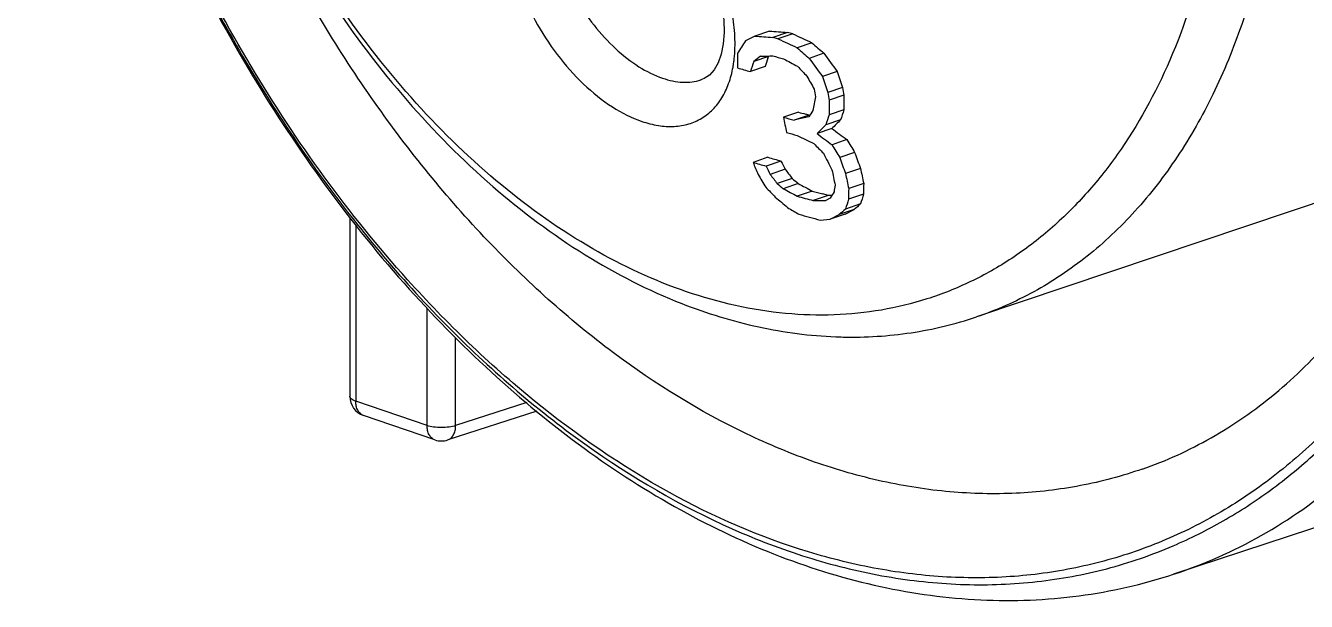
# Model space of a CAD drawing. Header units: millimetres. Extents: x 0 to 420, y -2 to 297.
# Drawn here: x 333.52 to 358.75, y 69.34 to 80.69 of the extents above; entities that cross this region are included whole.
import ezdxf

# ---------------------------------------------------------------- set-up
doc = ezdxf.new("R2010")
doc.units = ezdxf.units.MM
doc.header["$LTSCALE"] = 23.1
doc.layers.get('0').update_dxf_attribs({"linetype": 'CONTINUOUS'})
doc.layers.add('AUSFORMSCHRAEGEN', color=7, linetype='CONTINUOUS')
doc.layers.add('RUNDUNGEN', color=7, linetype='CONTINUOUS')

msp = doc.modelspace()

# ---------------------------------------------------------------- linework, layer by layer
at = {"color": 7, "linetype": 'CONTINUOUS'}
for p, q in [((347.88371, 80.48096), (347.70084, 80.38745)), ((348.17297, 80.57989), (347.88371, 80.48096)), ((348.5252, 80.55461), (348.23573, 80.4556)), ((348.62981, 80.5259), (348.34023, 80.42686)), ((348.62981, 80.5259), (348.5252, 80.55461)), ((348.34023, 80.42686), (348.23573, 80.4556)), ((349.00986, 80.35019), (348.7198, 80.25098)), ((348.15382, 80.07801), (347.86383, 79.97883)), ((348.14295, 80.04524), (348.15382, 80.07801)), ((349.24561, 80.14188), (348.95509, 80.04252)), ((348.08878, 79.88034), (347.79851, 79.78106)), ((349.50764, 79.78263), (349.21641, 79.68302)), ((349.61181, 79.46611), (349.32002, 79.36631)), ((349.63788, 79.31508), (349.34583, 79.21519)), ((348.74173, 78.98146), (348.44969, 78.88158)), ((349.63795, 79.02746), (349.34544, 78.92741)), ((348.95113, 78.9241), (348.65888, 78.82414)), ((348.70673, 78.83492), (348.65888, 78.82414)), ((348.94714, 78.88921), (348.70673, 78.83492)), ((348.95113, 78.9241), (348.88115, 78.94318)), ((349.57257, 78.82966), (349.27977, 78.72952)), ((349.40222, 78.66047), (349.10925, 78.56026)), ((349.69797, 78.44044), (349.4044, 78.34003)), ((348.14267, 78.0929), (347.84909, 77.99249)), ((348.39867, 78.01923), (348.1049, 77.91875)), ((349.84991, 78.18799), (349.55576, 78.08739)), ((348.48255, 77.85572), (348.18841, 77.75512)), ((349.96516, 77.87527), (349.67034, 77.77443)), ((348.61864, 77.67783), (348.32408, 77.57708)), ((348.73875, 77.57444), (348.44394, 77.47361)), ((350.02882, 77.57715), (349.73335, 77.47609)), ((349.01551, 77.4279), (348.72028, 77.32692)), ((349.32996, 77.34197), (349.03441, 77.24089)), ((349.32996, 77.34197), (349.22484, 77.3705)), ((349.37109, 77.29026), (349.28159, 77.24417)), ((349.40311, 77.34288), (349.32996, 77.34197)), ((350.0242, 77.36789), (349.72831, 77.26669)), ((349.663, 76.97475), (349.36648, 76.87333)), ((349.36648, 76.87333), (349.54464, 76.96523)), ((349.84106, 77.06662), (349.54464, 76.96523)), ((349.663, 76.97475), (349.84106, 77.06662)), ((349.96724, 77.17298), (349.67097, 77.07165)), ((349.17253, 76.85601), (349.36648, 76.87333))]:
    msp.add_line(p, q, dxfattribs=at)
for centre, radius, start, end in [((353.82684, 160.54695), 80.28626, 265.754841, 266.0067055), ((354.05044, 160.01085), 79.64811, 265.7681322, 266.0221648), ((374.84903, 136.73817), 62.02635, 244.9941316, 245.3809045), ((382.08051, 58.14308), 40.94843, 147.096287, 147.503039), ((374.80255, 137.0395), 62.49196, 244.9473088, 245.3308607), ((389.67011, 126.23398), 61.57405, 228.3132352, 228.6057415), ((389.56196, 126.00674), 61.06549, 228.3885576, 228.6837243), ((387.52023, 79.82853), 39.97767, 179.549552, 179.962416), ((382.41395, 68.45775), 36.42041, 161.558521, 161.886181), ((390.22011, 28.86566), 66.38231, 129.5016598, 129.6477478), ((346.81198, 174.41682), 94.33756, 270.7180919, 270.8684862), ((382.23389, 68.75561), 35.91167, 161.677083, 161.954016), ((365.77613, 143.449), 65.74041, 254.5308569, 254.719819), ((377.81369, 134.59839), 61.96448, 241.7145747, 242.0030127), ((396.88782, 114.60952), 59.09673, 215.7974978, 216.2283977), ((396.67813, 114.46284), 58.54718, 215.8885334, 216.3236966), ((365.00616, 140.02487), 62.65317, 253.8153204, 254.0588837), ((393.17837, 121.68066), 61.01516, 223.2353429, 223.4859358), ((395.97497, 94.90022), 48.86465, 198.021678, 198.412386), ((397.79772, 107.09552), 56.04522, 209.272472, 209.571986), ((396.21943, 94.88486), 49.4002, 197.922377, 198.308858), ((392.70362, 86.82555), 43.71574, 189.69176, 189.892636), ((385.16512, 72.13278), 36.78816, 168.78914, 169.223196), ((392.7145, 86.80747), 44.2792, 189.582699, 189.781081), ((392.9264, 86.73639), 44.22482, 189.593116, 189.791735), ((388.82507, 79.01803), 39.47973, 179.713865, 180.131516), ((388.63688, 79.1816), 38.99923, 179.803899, 180.226462), ((365.95446, 141.40389), 64.75213, 254.5840253, 254.7119597), ((383.10263, 57.02121), 40.55622, 147.16517, 147.370656), ((383.57446, 67.69923), 35.77731, 161.540665, 161.874281), ((391.08495, 86.82452), 43.36883, 190.553212, 190.95715), ((365.86534, 141.90589), 65.3863, 254.552807, 254.7429021), ((387.23642, 40.31926), 54.00052, 134.659677, 134.914602), ((383.71047, 67.4135), 36.24259, 161.476711, 161.806332), ((387.08159, 40.89671), 53.34638, 134.678038, 134.935905), ((365.88982, 141.51364), 65.28908, 254.5588836, 254.7492922), ((376.2002, 134.80043), 62.62942, 243.9701809, 244.3064358), ((386.62295, 128.52801), 62.48243, 233.1023031, 233.2699389), ((386.73636, 128.67999), 62.67205, 233.2699395, 233.4394798), ((386.60423, 128.356), 62.07766, 233.1815274, 233.5217479), ((392.87943, 121.23196), 61.31081, 224.3628473, 224.6145365), ((397.02852, 106.70145), 55.42948, 210.774908, 211.079342), ((396.7845, 106.60834), 54.86868, 210.888525, 211.196203), ((393.78373, 97.01353), 49.71711, 202.493924, 202.791343), ((365.10514, 137.37403), 61.838, 253.796341, 254.0430077), ((365.23261, 136.99944), 61.33552, 253.8215161, 254.0703668), ((394.97198, 101.80697), 52.29655, 207.056093, 207.257424), ((396.33629, 102.05305), 52.80933, 206.886568, 207.28525), ((394.59338, 94.39803), 47.90015, 199.90815, 200.30679), ((394.3466, 94.40934), 47.36124, 200.029424, 200.432619), ((395.43789, 106.13387), 55.32312, 210.862426, 211.167545), ((395.22303, 101.8624), 52.85279, 206.937949, 207.137102), ((394.99493, 113.28256), 58.76266, 217.1995018, 217.4177533), ((394.77969, 113.13156), 58.2049, 217.3053739, 217.5258544), ((390.69952, 86.4011), 42.17396, 191.706393, 192.120664), ((390.91113, 86.32969), 42.11883, 191.719577, 192.134379), ((390.68825, 86.41466), 41.60879, 191.842991, 192.262766), ((391.77295, 119.89558), 60.86491, 224.1486602, 224.4017431), ((388.58284, 124.09067), 61.51652, 229.1229288, 229.2704078), ((377.38866, 131.66779), 61.43945, 241.8936493, 242.1854112), ((388.47075, 123.8591), 60.99919, 229.2074576, 229.3563169), ((377.40607, 131.37742), 60.96372, 241.9504059, 242.2447241), ((382.75705, 72.2849), 33.70444, 171.020044, 171.252133), ((385.24345, 76.51619), 35.52307, 178.451573, 178.789417), ((385.06996, 76.69972), 35.05213, 178.565621, 178.907749), ((388.50084, 123.90035), 61.54512, 229.2023948, 229.4976791), ((366.00382, 139.81667), 64.83587, 254.5395149, 254.8273412), ((366.07626, 139.24506), 64.12824, 254.5711684, 254.7650965), ((347.93511, 169.31799), 92.08367, 270.6840202, 270.8378297), ((380.56287, 58.34174), 36.49621, 148.500133, 148.721976), ((381.15524, 67.92136), 32.78699, 163.439256, 163.794519), ((381.02274, 68.20256), 32.32511, 163.528633, 163.888565), ((379.79387, 130.12705), 61.55567, 239.4746901, 239.7174844), ((366.00463, 139.17697), 64.55402, 254.5002154, 254.8857543), ((388.38473, 30.98583), 60.18852, 130.0314782, 130.1887168), ((388.19424, 31.69808), 59.40767, 130.0510025, 130.2101613)]:
    msp.add_arc(centre, radius, start, end, dxfattribs=at)
at = {"layer": 'AUSFORMSCHRAEGEN', "color": 7, "linetype": 'CONTINUOUS'}
for p, q in [((361.33435, 78.00721), (352.24856, 74.94701)), ((360.0536, 71.16849), (356.12824, 69.87693))]:
    msp.add_line(p, q, dxfattribs=at)
at = {"layer": 'RUNDUNGEN', "color": 9, "linetype": 'CONTINUOUS'}
for p, q in [((346.82191, 79.6166), (346.8293, 79.61909)), ((340.0254, 76.76031), (340.0254, 73.28691)), ((341.42921, 72.80678), (341.42921, 75.12761)), ((341.99242, 72.80594), (341.99242, 74.54195)), ((341.42921, 72.80678), (340.0254, 73.28691)), ((343.39209, 73.26028), (341.99242, 72.80594))]:
    msp.add_line(p, q, dxfattribs=at)
at = {"layer": 'RUNDUNGEN', "color": 7, "linetype": 'CONTINUOUS'}
for p, q in [((339.90824, 76.90401), (339.90824, 73.38365)), ((341.58261, 72.52505), (340.17879, 73.00518)), ((343.58977, 73.09249), (341.83555, 72.52306))]:
    msp.add_line(p, q, dxfattribs=at)
msp.add_lwpolyline([(346.97557, 81.95614), (347.09598, 81.63548), (347.18246, 81.33649), (347.23995, 81.05649), (347.27131, 80.79454), (347.27813, 80.5511), (347.2613, 80.32663), (347.22158, 80.1256), (347.16033, 79.95218), (347.08129, 79.81314), (346.99068, 79.71221), (346.88592, 79.64248), (346.82191, 79.61661)], dxfattribs=at)
at = {"layer": 'RUNDUNGEN', "color": 9, "linetype": 'CONTINUOUS'}
msp.add_arc((345.15831, 80.28478), 2.33361, 349.773681, 352.096773, dxfattribs=at)
at = {"layer": 'RUNDUNGEN', "color": 7, "linetype": 'CONTINUOUS'}
for centre, radius, start, end in [((349.79409, 82.79123), 8.24137, 267.80898, 268.798166), ((340.30764, 73.38279), 0.39897, 179.999794, 251.171412), ((341.71206, 72.90357), 0.40005, 251.121152, 287.981761)]:
    msp.add_arc(centre, radius, start, end, dxfattribs=at)
for points, knots in [([(340.99254, 110.59448), (340.40732, 110.30909), (339.27532, 109.61653), (337.77267, 108.26887), (336.47397, 106.63444), (335.00632, 104.06222), (334.05753, 101.08643), (333.59334, 97.89848), (333.4865, 95.33785), (333.62962, 92.70331), (334.0192, 90.03448), (334.64866, 87.37325), (335.50769, 84.76147), (336.58308, 82.23967), (338.2616, 79.09039), (339.81797, 76.91855), (340.97604, 75.61115)], [0, 0, 0, 0, 0.04960487, 0.1004134, 0.15303718, 0.20794285, 0.32533367, 0.38806562, 0.45314943, 0.5202181, 0.58880223, 0.65835953, 0.72830257, 0.79802647, 0.86693632, 1, 1, 1, 1]), ([(355.51466, 71.94946), (355.98343, 72.11232), (356.90409, 72.53111), (358.17054, 73.41322), (359.31421, 74.54331), (360.31771, 75.90791), (361.16471, 77.48939), (361.84028, 79.26541), (362.33219, 81.20971), (362.63126, 83.29294), (362.73167, 85.48377), (362.59585, 88.53642), (362.0559, 91.62342), (361.14688, 94.64862), (360.00118, 97.59042), (358.88383, 99.6836), (358.03121, 100.99336)], [0, 0, 0, 0, 0.04552349, 0.09217188, 0.14088134, 0.19234399, 0.24697906, 0.30495353, 0.36622521, 0.43058479, 0.49769187, 0.56710509, 0.71060199, 0.78362721, 0.85663638, 1, 1, 1, 1]), ([(335.96081, 90.89261), (336.06562, 90.03315), (336.38125, 88.31518), (337.14584, 85.80837), (338.1858, 83.41071), (339.47341, 81.18805), (340.97545, 79.20079), (342.65527, 77.50313), (344.47241, 76.1431), (345.78584, 75.47077), (346.44865, 75.21115)], [0, 0, 0, 0, 0.13187058, 0.26531794, 0.39835875, 0.52904443, 0.65563099, 0.77675064, 0.89158195, 1, 1, 1, 1]), ([(340.97604, 75.61115), (341.51908, 74.99809), (342.64341, 73.84694), (344.46698, 72.3433), (346.37236, 71.11811), (348.33384, 70.19307), (350.32426, 69.58703), (352.31373, 69.31632), (354.26691, 69.3923), (355.52455, 69.6783), (356.12824, 69.87693)], [0, 0, 0, 0, 0.14337219, 0.28110896, 0.41292653, 0.53891464, 0.65956379, 0.77576258, 0.88874314, 1, 1, 1, 1]), ([(346.44865, 75.21115), (346.94022, 75.0186), (347.93585, 74.71144), (348.9702, 74.57534), (349.47901, 74.55588)], [0, 0, 0, 0, 0.5090408, 1, 1, 1, 1]), ([(349.62123, 74.55167), (350.06823, 74.5423), (350.96036, 74.59683), (351.8298, 74.80597), (352.24856, 74.94701)], [0, 0, 0, 0, 0.5029387, 1, 1, 1, 1])]:
    msp.add_open_spline(points, degree=3, knots=knots, dxfattribs=at)
at = {"layer": 'RUNDUNGEN', "color": 9, "linetype": 'CONTINUOUS'}
for points, knots in [([(341.07507, 110.14501), (340.64736, 109.96313), (339.81039, 109.5312), (338.64861, 108.70025), (337.58464, 107.69104), (336.62892, 106.5146), (335.78984, 105.18267), (334.81791, 103.17773), (333.95284, 100.342), (333.49436, 96.63826), (333.60594, 92.69975), (334.28222, 88.67332), (335.4971, 84.70847), (337.20512, 80.95342), (339.34273, 77.54855), (341.83208, 74.62077), (344.58224, 72.28008), (347.06415, 70.86484), (349.07578, 70.13226), (350.55189, 69.78806), (352.01081, 69.64231), (353.43834, 69.69738), (354.81956, 69.95311), (355.69989, 70.25591), (356.12458, 70.43803)], [0, 0, 0, 0, 0.02485823, 0.05016221, 0.0761539, 0.10305438, 0.13102208, 0.16015911, 0.22201969, 0.2885462, 0.35895012, 0.43201595, 0.50626768, 0.58011975, 0.6520229, 0.72061213, 0.78486421, 0.84427303, 0.87223732, 0.8991353, 0.92512643, 0.95042348, 0.97528496, 1, 1, 1, 1]), ([(341.0468, 75.67922), (339.88472, 76.97159), (338.32337, 79.12911), (336.64153, 82.26597), (335.56374, 84.78637), (334.70553, 87.39888), (334.08101, 90.06011), (333.70085, 92.72501), (333.57155, 95.3488), (333.69548, 97.88739), (334.07096, 100.29827), (334.69236, 102.5411), (335.55038, 104.57832), (336.63229, 106.37517), (337.92209, 107.90025), (339.39891, 109.12433), (340.50131, 109.72856), (341.06749, 109.96932)], [0, 0, 0, 0, 0.13435651, 0.20420321, 0.27495939, 0.34595887, 0.41652585, 0.4860017, 0.55377274, 0.61929888, 0.68214423, 0.74201029, 0.79877063, 0.85250765, 0.9035382, 0.95243875, 1, 1, 1, 1]), ([(355.51338, 71.94903), (355.11636, 71.81119), (354.29631, 71.59201), (353.02123, 71.44309), (351.71053, 71.4738), (350.37733, 71.68343), (349.03406, 72.06937), (347.21078, 72.82804), (344.97556, 74.21508), (342.51202, 76.43892), (340.29552, 79.17357), (338.40496, 82.3193), (336.90742, 85.76219), (335.85709, 89.37724), (335.29222, 93.03325), (335.23404, 96.59841), (335.68577, 99.9437), (336.49397, 102.50064), (337.38961, 104.30729), (338.15916, 105.50775), (339.03257, 106.56841), (340.0024, 107.47898), (341.05939, 108.22982), (341.81975, 108.62113), (342.20821, 108.78631)], [0, 0, 0, 0, 0.02466787, 0.04961422, 0.07510703, 0.10137841, 0.1286129, 0.1569418, 0.21707656, 0.28192371, 0.35089452, 0.42293602, 0.49669303, 0.57065471, 0.64329217, 0.71319525, 0.77921594, 0.84062522, 0.8695701, 0.89737248, 0.92413475, 0.95001325, 0.97522369, 1, 1, 1, 1]), ([(356.12823, 69.87696), (356.72663, 70.07383), (357.8989, 70.59294), (359.49554, 71.7123), (360.91045, 73.15257), (362.11998, 74.88558), (363.1061, 76.88026), (363.85417, 79.10235), (364.35311, 81.51456), (364.59545, 84.07665), (364.57766, 86.7459), (364.30033, 89.47767), (363.76821, 92.22624), (362.99042, 94.9453), (361.9797, 97.58977), (360.36346, 100.91745), (358.83432, 103.23055), (357.6852, 104.63451)], [0, 0, 0, 0, 0.04765881, 0.09625874, 0.14668467, 0.19961449, 0.25547848, 0.31445959, 0.37651803, 0.44142525, 0.50879999, 0.57814216, 0.64886456, 0.72032221, 0.79184054, 0.86274302, 1, 1, 1, 1]), ([(348.54891, 102.78456), (349.21459, 102.38673), (350.51453, 101.42881), (352.25589, 99.65108), (353.80543, 97.53923), (355.11204, 95.16343), (356.13306, 92.60203), (356.83458, 89.93999), (357.19322, 87.2654), (357.19677, 84.66639), (356.84375, 82.22771), (356.14383, 80.02948), (355.26871, 78.42778), (354.41503, 77.35315), (353.71816, 76.66518), (352.95908, 76.08721), (352.1442, 75.62467), (351.28083, 75.28183), (350.37679, 75.06207), (349.44017, 74.96707), (348.14144, 75.00794), (347.16928, 75.22897), (346.53898, 75.44454)], [0, 0, 0, 0, 0.06206406, 0.12845548, 0.19846613, 0.27103663, 0.34487802, 0.41859338, 0.49080407, 0.56025696, 0.62594096, 0.68721925, 0.74397208, 0.77083588, 0.79683055, 0.82213622, 0.84697179, 0.87158585, 0.89624064, 0.92119352, 0.94668806, 1, 1, 1, 1]), ([(362.27394, 77.37426), (362.62524, 78.28593), (363.18933, 80.23102), (363.61454, 83.31789), (363.63786, 86.58856), (363.25916, 89.95595), (362.48902, 93.33135), (361.34793, 96.6254), (359.8665, 99.75006), (358.65787, 101.69752), (358.00472, 102.6193)], [0, 0, 0, 0, 0.11042096, 0.22778592, 0.3511549, 0.47911342, 0.60992196, 0.74165213, 0.872319, 1, 1, 1, 1]), ([(358.29699, 101.87609), (358.99985, 100.82434), (360.27836, 98.60185), (361.77248, 95.04614), (362.82568, 91.33052), (363.40253, 87.57876), (363.48349, 83.91393), (363.06487, 80.4571), (362.29344, 77.79258), (361.43019, 75.88465), (360.68431, 74.60105), (359.834, 73.44979), (358.88611, 72.44088), (357.84849, 71.58339), (356.72983, 70.88543), (355.54006, 70.35345), (354.28986, 69.99254), (352.99066, 69.80594), (351.65424, 69.79481), (350.29236, 69.959), (348.42515, 70.4168), (346.08198, 71.43995), (343.42156, 73.27334), (341.8155, 74.82433), (341.0468, 75.67922)], [0, 0, 0, 0, 0.07315587, 0.14779727, 0.22252481, 0.29593628, 0.36673655, 0.43385686, 0.49658597, 0.5262497, 0.55478875, 0.58227864, 0.60884212, 0.63464823, 0.65990721, 0.68486275, 0.70977768, 0.73491737, 0.76053269, 0.78684573, 0.8140384, 0.87148585, 0.93351336, 1, 1, 1, 1]), ([(354.96876, 97.68945), (355.60372, 96.6453), (356.70602, 94.43477), (357.81734, 90.92379), (358.35519, 87.35117), (358.29855, 84.42659), (357.93031, 82.23566), (357.5091, 80.7259), (356.94346, 79.34135), (356.24044, 78.10115), (355.40884, 77.02304), (354.45916, 76.12306), (353.40481, 75.41551), (352.63918, 75.07856), (352.24856, 74.94702)], [0, 0, 0, 0, 0.14256612, 0.28670879, 0.42796983, 0.5622778, 0.62589368, 0.68675416, 0.74475542, 0.79994976, 0.85256564, 0.9030205, 0.9519155, 1, 1, 1, 1]), ([(346.53898, 75.44454), (345.89777, 75.66385), (344.61406, 76.26302), (342.82353, 77.52922), (341.1481, 79.15469), (339.63666, 81.09048), (338.33251, 83.27912), (337.27402, 85.65582), (336.49252, 88.14943), (336.16777, 89.86142), (336.05921, 90.71805)], [0, 0, 0, 0, 0.10485639, 0.21757269, 0.33789178, 0.46474886, 0.59650592, 0.7311342, 0.86639407, 1, 1, 1, 1]), ([(343.0524, 83.53781), (342.99749, 83.34139), (342.94502, 82.90451), (343.01299, 82.21786), (343.21579, 81.49497), (343.54224, 80.77821), (343.97349, 80.11012), (344.4845, 79.532), (345.04389, 79.08072), (345.45415, 78.87062), (345.65735, 78.80114)], [0, 0, 0, 0, 0.10543238, 0.22455863, 0.35479481, 0.49180293, 0.63025046, 0.76442574, 0.88898025, 1, 1, 1, 1]), ([(343.87868, 83.37801), (343.84139, 83.22361), (343.81364, 82.88044), (343.88736, 82.34368), (344.06724, 81.7779), (344.34376, 81.21557), (344.70152, 80.68965), (345.1201, 80.23287), (345.57368, 79.87502), (345.90393, 79.70715), (346.06709, 79.65135)], [0, 0, 0, 0, 0.10317966, 0.22071178, 0.35012245, 0.48713601, 0.62638713, 0.76194001, 0.88799037, 1, 1, 1, 1]), ([(347.49323, 80.24774), (347.4978, 80.39985), (347.48243, 80.71613), (347.36545, 81.37227), (347.1871, 81.85905), (347.0364, 82.17491)], [0, 0, 0, 0, 0.22872624, 0.47400727, 1, 1, 1, 1]), ([(347.46976, 79.96391), (347.47296, 79.98691), (347.48468, 80.08115), (347.49108, 80.17603), (347.49323, 80.24774)], [0, 0, 0, 0, 0.24449825, 1, 1, 1, 1]), ([(345.65735, 78.80114), (345.76395, 78.76468), (345.97473, 78.71022), (346.28943, 78.69027), (346.58193, 78.73752), (346.844, 78.85179), (347.06785, 79.02967), (347.24772, 79.26488), (347.38063, 79.55003), (347.43491, 79.76008), (347.45485, 79.87048)], [0, 0, 0, 0, 0.13878633, 0.26661303, 0.3857959, 0.5003258, 0.61492329, 0.73420012, 0.86180303, 1, 1, 1, 1]), ([(346.06709, 79.65135), (346.19594, 79.60728), (346.44845, 79.55079), (346.70891, 79.57909), (346.82189, 79.6166)], [0, 0, 0, 0, 0.53357468, 1, 1, 1, 1]), ([(356.12458, 70.43803), (356.46149, 70.5825), (357.12298, 70.91324), (358.05914, 71.52415), (358.93762, 72.24831), (360.04008, 73.37355), (361.24515, 75.05563), (361.96436, 76.57085), (362.27394, 77.37426)], [0, 0, 0, 0, 0.11558974, 0.23258763, 0.35177715, 0.47384497, 0.72850862, 1, 1, 1, 1]), ([(340.0254, 73.28691), (340.00841, 73.29273), (339.97805, 73.30492), (339.94025, 73.32795), (339.91506, 73.35363), (339.90824, 73.37439), (339.90824, 73.38365)], [0, 0, 0, 0, 0.33704991, 0.61155631, 0.82620014, 1, 1, 1, 1]), ([(340.17879, 73.00517), (340.15564, 73.0131), (340.11058, 73.0403), (340.06141, 73.10622), (340.03156, 73.19124), (340.0254, 73.25408), (340.0254, 73.28691)], [0, 0, 0, 0, 0.21553614, 0.44900458, 0.71076046, 1, 1, 1, 1]), ([(341.99242, 72.80594), (341.95042, 72.79183), (341.85653, 72.77257), (341.71043, 72.76347), (341.56454, 72.77297), (341.47095, 72.79251), (341.42921, 72.80678)], [0, 0, 0, 0, 0.23295817, 0.50066566, 0.7680265, 1, 1, 1, 1]), ([(341.5826, 72.52504), (341.55945, 72.53297), (341.51439, 72.56017), (341.46522, 72.62609), (341.43537, 72.71111), (341.42921, 72.77394), (341.42921, 72.80678)], [0, 0, 0, 0, 0.21553614, 0.44900458, 0.71076046, 1, 1, 1, 1]), ([(341.83556, 72.52306), (341.85896, 72.53067), (341.90469, 72.55751), (341.95481, 72.62357), (341.98555, 72.70924), (341.9922, 72.77273), (341.99242, 72.80594)], [0, 0, 0, 0, 0.21476436, 0.44795456, 0.71004613, 1, 1, 1, 1])]:
    msp.add_open_spline(points, degree=3, knots=knots, dxfattribs=at)

doc.saveas('drawing.dxf')
